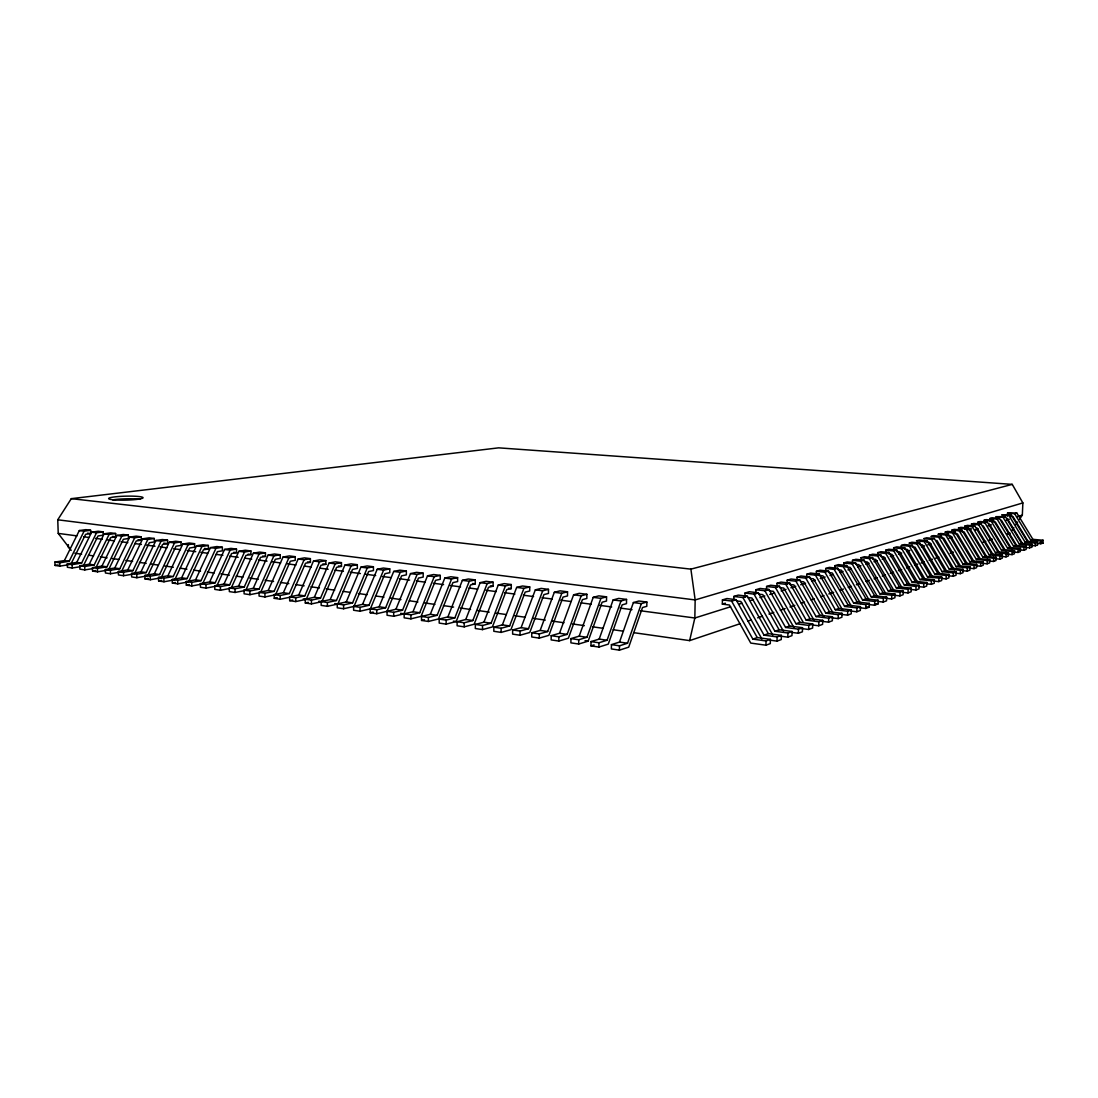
<?xml version="1.0" encoding="UTF-8"?>
<svg xmlns="http://www.w3.org/2000/svg" width="1098" height="1098" viewBox="0 0 1098 1098"><rect width="100%" height="100%" fill="white"/><g stroke="black" fill="none" stroke-linecap="round" stroke-linejoin="round"><path stroke-width="1.5" d="M493.112 586.208L493.112 582.201L486.098 581.309L480.169 582.654L465.772 619.505L457.111 621.729L457.125 625.778L464.193 626.848L474.144 624.24L488.486 587.293L493.112 586.208L490.312 585.838M493.839 627.178L493.826 631.295L501.127 632.393L510.941 629.689L525.16 592.11L529.716 590.985L529.73 586.936L522.497 586.003L516.664 587.403L502.376 624.872L493.839 627.178L501.127 628.262L509.65 625.942L523.911 588.35L529.73 586.936M501.127 632.393L501.127 628.262M511.27 588.583L511.284 584.548L504.16 583.628L498.272 585.014L483.93 622.168L475.324 624.433L475.324 628.523L482.516 629.593L492.398 626.944L506.686 589.681L511.27 588.583L508.429 588.212M512.642 629.964L512.629 634.109L520.04 635.234L529.771 632.489L543.949 594.581L548.465 593.442L548.478 589.351L541.136 588.404L535.344 589.832L521.111 627.631L512.642 629.964L520.054 631.062L528.509 628.715L542.714 590.793L548.478 589.351M520.04 635.234L520.054 631.062M531.761 632.791L531.734 636.977L539.269 638.116L548.918 635.33L563.027 597.092L567.501 595.926L567.529 591.808L560.062 590.848L554.325 592.302L540.161 630.417L531.761 632.791L539.296 633.917L547.669 631.528L561.805 593.263L567.529 591.808M539.269 638.116L539.296 633.917M551.182 635.673L551.155 639.901L558.813 641.054L568.38 638.212L582.407 599.632L586.84 598.465L586.881 594.306L579.291 593.332L573.609 594.8L559.513 633.258L551.182 635.673L558.841 636.813L567.144 634.383L581.213 595.789L586.881 594.306M558.813 641.054L558.841 636.813M570.933 638.611L570.905 642.865L578.687 644.032L588.157 641.15L602.116 602.226L606.508 601.031L606.549 596.845L598.835 595.857L593.208 597.353L579.181 636.154L570.933 638.611L578.728 639.763L586.95 637.293L600.935 598.355L606.549 596.845M578.687 644.032L578.728 639.763M590.971 645.871L591.012 641.589L599.179 639.091L607.07 640.244L620.988 600.963L626.546 599.426L626.491 603.639L622.154 604.861L608.265 644.128L598.89 647.065L590.971 645.871L594.114 644.897M598.89 647.065L598.932 642.769L607.07 640.244M611.435 644.622L611.38 648.932L619.437 650.153L628.715 647.161L642.508 607.537L646.804 606.302L646.859 602.047L638.899 601.018L633.381 602.569L619.519 642.069L611.435 644.622L619.492 645.816L627.534 643.25L641.369 603.612L646.859 602.047M619.437 650.153L619.492 645.816M722.347 604.133L722.429 599.906L726.931 598.547L736.017 599.673L757.249 637.554L770.398 639.365L770.288 643.606L765.951 645.199L750.758 643.085L729.484 605.025L722.347 604.133L725.339 603.2M733.78 600.606L733.862 596.434L738.254 595.102L747.271 596.2L768.312 633.615L781.364 635.371L781.254 639.571L777.013 641.136L770.316 640.203M744.938 597.161L745.034 593.03L749.316 591.726L758.265 592.81L779.113 629.758L792.07 631.487L791.96 635.632L787.815 637.156L779.498 636.03M755.836 593.785L755.932 589.722L760.118 588.446L769.012 589.489L789.668 625.997L802.514 627.685L802.405 631.789L798.37 633.271L791.768 632.393M766.5 590.504L766.596 586.469L770.686 585.234L779.498 586.25L799.989 622.319L812.74 623.98L812.616 628.029L808.663 629.483L800.483 628.399M765.951 645.199L766.047 640.944L770.398 639.365M776.904 587.293L777 583.299L781.007 582.091L789.764 583.093L810.063 618.737L822.718 620.343L822.594 624.35L818.737 625.778L812.245 624.94M777.013 641.136L777.11 636.922L781.364 635.371M787.088 584.15L787.184 580.211L791.095 579.017L799.783 580.005L819.918 615.223L832.462 616.802L832.353 620.768L828.578 622.154L822.128 621.331M787.815 637.156L787.925 632.997L792.07 631.487M797.066 579.771L797.134 577.177L800.964 576.011L809.583 576.972L829.539 611.792L842.001 613.343L841.891 617.254L838.199 618.613L831.79 617.803M798.37 633.271L798.479 629.154L802.514 627.685M806.81 576.779L806.879 574.213L810.612 573.074L819.177 574.021L838.968 608.443L851.334 609.953L851.211 613.823L847.601 615.154L841.246 614.372M808.663 629.483L808.773 625.407L812.74 623.98M816.294 575.132L816.404 571.317L820.055 570.205L828.565 571.125L848.178 605.149L860.448 606.631L860.324 610.474L856.797 611.764L850.497 610.996M818.737 625.778L818.847 621.756L822.718 620.343M825.641 570.987L825.723 568.476L829.306 567.391L837.747 568.297L857.195 601.937L869.369 603.392L869.245 607.18L865.8 608.457L859.542 607.702M828.578 622.154L828.688 618.174L832.462 616.802M834.768 568.188L834.837 565.703L838.35 564.633L846.723 565.525L866.02 598.794L878.112 600.222L877.988 603.969L874.598 605.218L868.394 604.476M838.199 618.613L838.309 614.674L842.001 613.343M843.703 565.443L843.772 562.986L847.203 561.943L855.52 562.807L874.653 595.72L886.662 597.106L886.525 600.826L883.217 602.047L878.592 601.498M847.601 615.154L847.711 611.257L851.334 609.953M852.446 562.752L852.515 560.323L855.877 559.294L864.14 560.145L883.121 592.7L895.021 594.073L894.897 597.751L891.658 598.945L885.537 598.232M856.797 611.764L856.92 607.921L860.448 606.631M861.01 560.131L861.093 557.715L864.387 556.713L872.581 557.551L891.398 589.75L903.215 591.095L903.091 594.732L899.921 595.898L893.841 595.198M865.8 608.457L865.924 604.641L869.369 603.392M869.369 558.745L869.479 555.163L872.704 554.174L880.843 554.998L899.509 586.867L911.244 588.171L911.12 591.781L908.005 592.92L902.927 592.344M874.598 605.218L874.722 601.443L878.112 600.222M877.618 555.025L877.7 552.651L880.87 551.69L888.955 552.5L907.456 584.026L919.108 585.316L918.985 588.885L915.938 590.01L910.887 589.434M883.217 602.047L883.341 598.314L886.662 597.106M885.688 552.541L885.757 550.208L888.858 549.261L896.888 550.043L915.252 581.254L926.822 582.516L926.685 586.044L923.706 587.142L918.697 586.593M891.658 598.945L891.782 595.24L895.021 594.073M893.58 550.125L893.662 547.792L896.695 546.873L904.67 547.641L922.883 578.536L934.371 579.771L934.247 583.271L931.31 584.342L926.341 583.807M901.28 548.89L901.403 545.445L904.381 544.539L912.301 545.294L930.377 575.86L941.782 577.081L941.645 580.54L938.776 581.597L933.835 581.062M899.921 595.898L900.044 592.247L903.215 591.095M908.005 592.92L908.142 589.297L911.244 588.171M915.938 590.01L916.061 586.428L919.108 585.316M923.706 587.142L923.83 583.601L926.822 582.516M931.31 584.342L931.447 580.828L934.371 579.771M938.776 581.597L938.914 578.124L941.782 577.081M946.092 578.907L946.229 575.462L949.043 574.432L948.905 577.877L946.092 578.907L941.178 578.385M953.256 576.272L953.393 572.854L956.152 571.852L956.015 575.256L953.256 576.272L948.398 575.75M960.297 573.678L960.434 570.301L963.138 569.313L963.001 572.689L960.297 573.678L955.466 573.17M964.717 529.305L964.84 526.134L967.365 525.366L974.804 526.011L991.672 554.023L1002.378 555.053L1002.241 558.237L999.825 559.129L995.186 558.676M967.201 571.138L967.338 567.79L969.987 566.829L969.85 570.164L967.201 571.138L962.397 570.644M973.967 568.654L974.104 565.333L976.712 564.386L976.575 567.693L973.967 568.654L969.205 568.16M980.61 566.197L980.747 562.917L983.314 561.984L983.177 565.264L980.61 566.197L975.875 565.731M987.129 563.809L987.267 560.543L989.778 559.637L989.641 562.876L987.129 563.809L982.435 563.329M989.737 521.591L989.861 518.517L992.208 517.803L999.455 518.407L1015.842 545.418L1026.259 546.379L1026.122 549.453L1023.871 550.29L1019.356 549.865M993.539 561.449L993.676 558.223L996.147 557.317L995.996 560.543L993.539 561.449L988.873 560.982M999.825 559.129L999.962 555.931L1002.378 555.053M1007.388 516.142L1007.511 513.15L1016.858 513.041L1032.889 539.338L1043.1 540.257L1042.963 543.263L1037.445 543.743M1006.001 556.864L1006.139 553.694L1008.513 552.829L1008.376 555.986L1006.001 556.864L1001.39 556.412M1012.054 554.627L1012.191 551.484L1014.538 550.633L1014.387 553.776L1012.054 554.627L1007.484 554.188M1018.011 552.445L1018.148 549.316L1020.454 548.492L1020.303 551.594L1018.011 552.445L1013.468 552.006M1019.507 519.285L1022.334 515.113L1022.869 502.925L1012.246 484.369L498.643 447.847L71.301 498.657L57.755 519.793L58.235 533.395L71.178 550.373M1023.871 550.29L1024.009 547.188L1026.259 546.379M1029.608 548.177L1029.759 545.102L1031.969 544.306L1031.832 547.353L1026.205 547.847M1035.263 546.09L1035.4 543.057L1037.583 542.261L1037.445 545.294L1031.873 545.775M1040.822 544.045L1040.959 541.039L1043.1 540.257M633.601 632.654L689.64 640.614L694.842 617.996L695.158 599.933L690.889 569.135L71.301 498.657M599.179 639.091L613.123 599.933L618.709 598.41L626.546 599.426M475.324 624.433L482.516 625.489L491.094 623.225L505.409 585.934L511.284 584.548M457.111 621.729L464.18 622.772L472.826 620.535L487.196 583.573L493.112 582.201M456.178 621.564L470.575 584.932L475.228 583.861L475.228 579.895L468.324 579.003L462.354 580.348L447.902 616.884L439.186 619.066L439.2 623.088L446.159 624.131L456.178 621.564L453.405 621.152M439.186 619.066L446.145 620.096L454.846 617.899L469.271 581.24L475.228 579.895M437.141 615.305L451.607 578.948L457.605 577.63L457.619 581.569L452.925 582.613L438.486 618.943L428.398 621.468L421.55 620.439L421.522 616.445L430.306 614.304L437.141 615.305L428.385 617.46L421.522 616.445M430.306 614.304L444.8 578.07L450.811 576.752L457.605 577.63M419.711 612.739L434.232 576.683L440.257 575.393L440.271 579.291L435.549 580.334L421.069 616.362L410.926 618.847L404.174 617.831L404.146 613.864L410.899 614.866L419.711 612.739L412.985 611.751L393.715 616.266L387.072 615.264L387.031 611.325L401.594 575.86L406.37 574.858L406.342 571.015L399.85 570.178L393.729 571.427L379.112 606.782L360.062 611.215L353.625 610.255L353.583 606.37L362.56 604.353L368.983 605.3L383.614 570.109L389.763 568.874L389.79 572.689L384.986 573.678L370.383 608.841M412.985 611.751L427.52 575.819L433.559 574.529L440.257 575.393M387.031 611.325L393.674 612.313L402.541 610.227L417.103 574.46L423.169 573.183L423.197 577.068L418.448 578.083L403.913 613.823L400.605 613.329M406.342 571.015L400.235 572.278L385.631 607.743L376.724 609.802L370.177 608.827L370.218 612.739L376.765 613.727L395.925 609.253L410.501 573.609L416.581 572.332L423.169 573.183M362.56 604.353L377.204 569.286L383.353 568.05L389.763 568.874M352.582 602.884L367.254 567.982L373.416 566.76L373.457 570.562L368.626 571.523L353.995 606.412L343.619 608.745L337.278 607.798L337.237 603.941L346.254 601.951L352.582 602.884L343.578 604.888L337.237 603.941M346.254 601.951L360.926 567.158L367.116 565.95L373.416 566.76M337.841 604.024L352.513 569.409L357.358 568.448L357.317 564.688L351.099 563.878L344.896 565.086L330.182 599.604L321.124 601.553L321.179 605.382L327.424 606.316L337.841 604.024L334.725 603.557M321.124 601.553L327.382 602.486L336.427 600.51L351.113 565.895L357.317 564.688M321.934 601.663L336.619 567.323L341.492 566.376L341.451 562.643L335.329 561.847L329.084 563.027L314.344 597.271L305.258 599.206L305.313 602.994L311.475 603.914L321.934 601.663L318.859 601.196M305.258 599.206L311.42 600.112L320.492 598.177L335.219 563.823L341.451 562.643M306.246 599.33L320.973 565.264L325.859 564.331L325.818 560.625L319.779 559.843L313.506 560.996L298.752 594.979L289.611 596.887L289.68 600.647L295.746 601.567L306.246 599.33L303.226 598.89M289.611 596.887L295.691 597.779L304.805 595.871L319.559 561.792L325.818 560.625M289.337 593.606L304.119 559.774L310.391 558.635L310.446 562.327L305.532 563.233L290.792 597.038L280.251 599.234L274.267 598.341L274.198 594.594L283.366 592.728L289.337 593.606L280.182 595.487L274.198 594.594M283.366 592.728L298.148 559.006L304.448 557.866L310.391 558.635M274.102 591.369L288.898 557.798L295.197 556.672L295.252 560.337L290.325 561.229L275.557 594.787L264.975 596.941L259.087 596.063L259.018 592.344L268.214 590.504L274.102 591.369L264.906 593.222L259.018 592.344M260.542 592.549L275.324 559.266L280.278 558.374L280.223 554.737L274.431 553.996L268.09 555.094L253.267 588.308L244.044 590.12L244.113 593.812L249.932 594.677L259.032 592.851M268.214 590.504L283.023 557.043L289.337 555.917L295.197 556.672M244.044 590.12L249.85 590.985L259.073 589.159L273.896 555.849L280.223 554.737M245.746 590.353L260.542 557.317L265.51 556.439L265.442 552.829L259.746 552.088L253.377 553.186L238.541 586.14L229.29 587.938L229.358 591.602L235.096 592.453L244.223 590.655M229.29 587.938L235.013 588.789L244.264 586.991L259.101 553.927L265.442 552.829M231.143 588.199L245.966 555.396L250.948 554.545L250.879 550.949L245.252 550.222L238.87 551.306L224.019 584.012L214.728 585.769L214.81 589.406L220.465 590.257L229.619 588.487M214.728 585.769L220.382 586.606L229.66 584.836L244.511 552.033L250.879 550.949M216.759 586.058L231.582 553.516L236.578 552.665L236.509 549.096L230.964 548.382L224.568 549.439L209.704 581.913L200.385 583.642L200.467 587.265L206.04 588.103L215.222 586.346M200.385 583.642L205.957 584.479L215.263 582.722L230.127 550.167L236.509 549.096M201.03 584.246L191.821 585.961L186.331 585.138L186.235 581.542L191.738 582.365L201.058 580.636L215.935 548.327L222.345 547.271L222.414 550.812L217.404 551.649L202.567 583.958M186.235 581.542L195.581 579.84L210.459 547.614L216.869 546.557L222.345 547.271M187.031 582.16L177.794 583.861L172.386 583.038L172.29 579.483L177.711 580.279L187.058 578.591L201.936 546.502L208.359 545.459L208.442 548.986L203.418 549.81L188.568 581.871M172.29 579.483L181.65 577.795L196.528 545.802L202.965 544.773L208.359 545.459M173.237 576.56L188.129 544.704L194.579 543.688L194.662 547.175L189.625 547.998L174.76 579.826L163.973 581.775L158.62 580.979L158.524 577.438L167.912 575.777L173.237 576.56L163.877 578.234L158.524 577.438M167.912 575.777L182.803 544.018L189.24 543.002L194.579 543.688M159.622 574.556L174.513 542.934L180.964 541.932L181.06 545.404L176.009 546.2L161.145 577.809L150.33 579.73L145.06 578.948L144.963 575.421L154.351 573.787L159.622 574.556L150.234 576.203L144.963 575.421M147.708 575.819L162.586 544.443L167.637 543.647L167.555 540.202L162.367 539.53L155.889 540.518L140.983 571.825L131.568 573.444L131.678 576.93L136.866 577.713L146.158 576.093M154.351 573.787L169.257 542.261L175.721 541.245L180.964 541.932M131.568 573.444L136.77 574.213L146.171 572.58L161.077 541.19L167.555 540.202M132.899 574.117L123.594 575.723L118.474 574.954L118.364 571.482L123.498 572.236L132.913 570.644L147.818 539.475L154.31 538.487L154.393 541.918L149.328 542.7L134.45 573.856M118.364 571.482L127.793 569.889L142.699 538.802L149.191 537.828L154.31 538.487M119.819 572.182L110.5 573.76L105.435 572.991L105.326 569.546L110.39 570.301L119.833 568.723L134.738 537.773L141.23 536.798L141.326 540.202L136.248 540.971L121.37 571.907M108.469 569.999L123.347 539.283L128.439 538.528L128.342 535.138L123.347 534.493L116.841 535.44L101.936 566.088L92.465 567.639L92.589 571.07L97.571 571.811L106.918 570.26M105.326 569.546L114.782 567.982L129.688 537.114L136.179 536.153L141.23 536.798M92.465 567.639L97.461 568.38L106.918 566.829L121.837 536.099L128.342 535.138M92.616 568.627L84.82 569.903L79.893 569.162L79.783 565.758L84.711 566.486L94.181 564.948L109.086 534.438L115.606 533.491L115.702 536.853L110.61 537.608L96.473 566.582M79.783 565.758L89.254 564.235L104.159 533.793L110.678 532.859L115.606 533.491M80.044 566.746L72.235 568.009L67.376 567.282L67.266 563.905L72.125 564.619L81.609 563.109L96.514 532.804L103.034 531.871L103.143 535.22L98.038 535.948L83.16 566.239M70.752 564.399L85.63 534.314L90.736 533.587L90.626 530.279L85.836 529.648L79.303 530.567L64.398 560.584L54.9 562.066L55.024 565.429L59.827 566.143L69.188 564.646M67.266 563.905L76.75 562.396L91.656 532.173L98.175 531.24L103.034 531.871M54.9 562.066L59.704 562.78L69.188 561.284L84.093 531.185L90.626 530.279M1011.985 530.416L1013.866 527.63M1015.746 524.858L1017.626 522.072M722.429 599.906L731.556 601.045L752.857 639.118L757.249 637.554M733.862 596.434L742.921 597.545L764.03 635.138L768.312 633.615M745.034 593.03L754.01 594.114L774.941 631.254L779.113 629.758M755.932 589.722L764.853 590.779L785.592 627.452L789.668 625.997M766.596 586.469L775.435 587.512L795.995 623.746L799.989 622.319M777 583.299L785.784 584.314L806.165 620.123L810.063 618.737M787.184 580.211L795.899 581.199L816.102 616.582L819.918 615.223M797.134 577.177L805.795 578.152L825.82 613.123L829.539 611.792M806.879 574.213L815.457 575.16L835.317 609.733L838.968 608.443M816.404 571.317L824.927 572.25L844.609 606.425L848.178 605.149M825.723 568.476L834.178 569.382L853.709 603.186L857.195 601.937M834.837 565.703L843.25 566.595L862.603 600.016L866.02 598.794M843.772 562.986L852.117 563.85L871.304 596.914L874.653 595.72M852.515 560.323L860.805 561.174L879.841 593.867L883.121 592.7M861.093 557.715L869.314 558.553L888.186 590.902L891.398 589.75M869.479 555.163L877.645 555.986L896.366 587.979L899.509 586.867M877.7 552.651L885.812 553.461L904.381 585.124L907.456 584.026M885.757 550.208L893.813 550.99L912.232 582.324L915.252 581.254M893.662 547.792L901.65 548.575L919.932 579.593L922.883 578.536M901.403 545.445L909.336 546.2L927.467 576.903L930.377 575.86M937.719 573.252L919.781 542.988L911.916 542.234L909.007 543.126L916.885 543.881L934.865 574.268L937.719 573.252L949.043 574.432M944.911 570.686L927.124 540.724L919.314 539.983L916.446 540.861L924.283 541.602L942.125 571.674L944.911 570.686L956.152 571.852M951.98 568.174L934.329 538.5L926.575 537.787L923.761 538.638L931.529 539.365L949.235 569.148L951.98 568.174L963.138 569.313M958.911 565.703L941.384 536.318L933.684 535.618L930.926 536.455L938.653 537.169L956.221 566.65L958.911 565.703L969.987 566.829M965.705 563.274L948.315 534.177L940.67 533.491L937.966 534.314L945.639 535.014L963.07 564.221L965.705 563.274L976.712 564.386M972.375 560.9L955.123 532.077L947.533 531.405L944.87 532.214L952.488 532.901L969.795 561.819L972.375 560.9L983.314 561.984M978.936 558.566L961.807 530.018L954.258 529.346L951.65 530.142L959.213 530.814L976.397 559.472L978.936 558.566L989.778 559.637M985.359 556.274L968.367 528.001L960.874 527.342L958.307 528.124L965.828 528.783L982.861 557.166L985.359 556.274L996.147 557.317M964.84 526.134L972.306 526.779L989.229 554.888L991.672 554.023M997.876 551.814L981.132 524.062L973.734 523.43L971.263 524.171L978.675 524.817L995.474 552.665L997.876 551.814L1008.513 552.829M1003.97 549.645L987.349 522.14L980.006 521.523L977.577 522.25L984.933 522.881L1001.609 550.482L1003.97 549.645L1014.538 550.633M1009.954 547.504L993.457 520.26L986.155 519.642L983.767 520.37L991.082 520.987L1007.635 548.341L1009.954 547.504L1020.454 548.492M989.861 518.517L997.135 519.121L1013.564 546.228L1015.842 545.418M1021.62 543.359L1005.356 516.582L995.845 516.691L1003.064 517.295L1019.383 544.155L1021.62 543.359L1031.969 544.306M1027.303 541.328L1011.148 514.797L1001.733 514.907L1008.897 515.497L1025.093 542.11L1027.303 541.328L1037.583 542.261M1007.511 513.15L1014.634 513.727L1030.72 540.106L1032.889 539.338M689.64 640.614L739.819 623.801M747.903 621.084L751.142 619.999M757.62 617.831L762.479 616.198M768.943 614.029L773.802 612.396M780.28 610.227L785.139 608.608M789.984 606.974L794.842 605.355M801.32 603.186L804.56 602.088M811.024 599.92L814.263 598.835M820.741 596.667L823.98 595.583M828.825 593.963L833.684 592.33M840.162 590.161L843.401 589.077M848.246 587.444L851.485 586.359M856.344 584.74L859.583 583.642M866.061 581.473L869.287 580.389M874.145 578.77L877.384 577.685M882.243 576.052L885.482 574.968M890.327 573.334L893.566 572.25M898.425 570.631L901.664 569.546M906.523 567.913L909.748 566.829M914.607 565.209L917.846 564.111M921.085 563.027L924.324 561.943M929.183 560.323L932.408 559.239M935.647 558.155L938.886 557.07M950.223 553.268L953.448 552.184M982.586 542.412L985.826 541.328M989.065 540.243L992.29 539.159M1006.866 534.273L1010.105 533.189M730.609 606.755L694.842 617.996L640.518 610.776M738.762 604.202L742.015 603.173M750.167 600.62L753.42 599.59M759.94 597.545L764.839 596.008M769.725 594.471L774.612 592.934M781.131 590.889L786.017 589.351M790.903 587.814L795.803 586.277M800.689 584.74L805.575 583.203M812.095 581.158L815.361 580.142M820.247 578.605L825.133 577.068M830.019 575.53L833.286 574.501M839.805 572.456L843.058 571.44M847.944 569.903L851.211 568.874M857.73 566.829L860.983 565.799M865.869 564.262L869.136 563.247M874.022 561.709L877.288 560.68M882.174 559.143L885.427 558.127M890.327 556.59L893.58 555.561M898.466 554.023L901.733 553.008M906.619 551.471L909.871 550.441M921.291 546.859L924.543 545.83M927.81 544.814L931.063 543.784M948.988 538.157L952.254 537.128M975.065 529.963L978.332 528.948M988.104 525.873L991.37 524.844M1006.029 520.232L1009.295 519.217M1017.434 516.65L1022.334 515.113M731.556 601.045L736.017 599.673M742.921 597.545L747.271 596.2M754.01 594.114L758.265 592.81M764.853 590.779L769.012 589.489M775.435 587.512L779.498 586.25M785.784 584.314L789.764 583.093M795.899 581.199L799.783 580.005M805.795 578.152L809.583 576.972M815.457 575.16L819.177 574.021M824.927 572.25L828.565 571.125M834.178 569.382L837.747 568.297M843.25 566.595L846.723 565.525M852.117 563.85L855.52 562.807M860.805 561.174L864.14 560.145M869.314 558.553L872.581 557.551M877.645 555.986L880.843 554.998M885.812 553.461L888.955 552.5M893.813 550.99L896.888 550.043M901.65 548.575L904.67 547.641M909.336 546.2L912.301 545.294M916.885 543.881L919.781 542.988M924.283 541.602L927.124 540.724M931.529 539.365L934.329 538.5M938.653 537.169L941.384 536.318M945.639 535.014L948.315 534.177M952.488 532.901L955.123 532.077M959.213 530.814L961.807 530.018M965.828 528.783L968.367 528.001M972.306 526.779L974.804 526.011M978.675 524.817L981.132 524.062M984.933 522.881L987.349 522.14M991.082 520.987L993.457 520.26M997.135 519.121L999.455 518.407M1003.064 517.295L1005.356 516.582M1008.897 515.497L1011.148 514.797M1014.634 513.727L1016.858 513.041M1022.869 502.925L695.158 599.933L57.755 519.793M690.889 569.135L1012.246 484.369M421.55 620.439L424.446 619.725M370.218 612.739L373.155 612.053M353.583 606.37L360.034 607.331L368.983 605.3M305.313 602.994L308.305 602.349M289.68 600.647L292.686 600.016M274.267 598.341L277.286 597.71M186.331 585.138L189.405 584.561M172.386 583.038L175.46 582.475M158.62 580.979L161.708 580.43M145.06 578.948L148.148 578.399M92.589 571.07L95.691 570.548M55.024 565.429L58.139 564.935M1010.174 516.362L1012.96 516.595L1028.126 541.506M992.578 521.825L995.419 522.072L1011.834 549.151M968.697 528.66L971.606 528.92M967.64 529.565L970.563 529.826L987.459 557.921M961.121 531.583L964.058 531.844L980.24 558.8M1030.72 540.106L1040.959 541.039M954.491 533.642L957.442 533.916L973.734 561.119M1039.6 542.961L1042.963 543.263M1025.093 542.11L1035.4 543.057M947.725 535.742L950.703 536.016L967.118 563.48M1019.383 544.155L1029.759 545.102M940.835 537.883L943.841 538.157L960.379 565.895M1013.564 546.228L1024.009 547.188M1007.635 548.341L1018.148 549.316M926.671 542.275L929.718 542.563L946.558 570.919M1001.609 550.482L1012.191 551.484M919.397 544.539L922.457 544.828L939.421 573.472M995.474 552.665L1006.139 553.694M911.958 546.845L915.046 547.147L933.012 577.507M989.229 554.888L999.962 555.931M904.395 549.192L907.497 549.494L924.736 578.715M982.861 557.166L993.676 558.223M896.668 551.594L899.797 551.896L918.052 582.901M976.397 559.472L987.267 560.543M969.795 561.819L980.747 562.917M888.79 554.037L891.947 554.353L909.501 584.246M963.07 564.221L974.104 565.333M880.761 556.521L883.931 556.851L902.474 588.501M956.221 566.65L967.338 567.79M872.553 559.074L875.751 559.404L893.594 589.928M949.235 569.148L960.434 570.301M864.195 561.668L867.406 561.998L885.4 592.865M942.125 571.674L953.393 572.854M855.644 564.317L858.883 564.66L877.892 597.339M934.865 574.268L946.229 575.462M845.295 566.856L850.195 567.378L869.355 600.414M927.467 576.903L938.914 578.124M838.021 569.793L841.315 570.15L860.64 603.557M919.932 579.593L931.447 580.828M828.921 572.607L832.229 572.978L851.719 606.755M912.232 582.324L923.83 583.601M817.955 575.311L822.965 575.86L842.619 610.035M904.381 585.124L916.061 586.428M896.366 587.979L908.142 589.297M810.132 578.44L813.494 578.824L833.313 613.384M888.186 590.902L900.044 592.247M800.415 581.46L803.805 581.844L823.802 616.802M879.841 593.867L891.782 595.24M789.805 584.465L793.909 584.932L814.071 620.301M871.304 596.914L883.341 598.314M779.649 587.608L783.78 588.089L803.269 622.388M862.603 600.016L874.722 601.443M769.259 590.834L773.417 591.328L793.936 627.548M874.886 603.612L877.988 603.969M853.709 603.186L865.924 604.641M866.13 606.81L869.245 607.18M758.636 594.128L762.822 594.636L783.519 631.295M844.609 606.425L856.92 607.921M747.752 597.504L751.965 598.012L772.855 635.124M835.317 609.733L847.711 611.257M736.607 600.949L740.862 601.484L761.943 639.063M825.82 613.123L838.309 614.674M816.102 616.582L828.688 618.174M806.165 620.123L818.847 621.756M79.303 530.567L84.093 531.185M91.656 532.173L96.514 532.804M104.159 533.793L109.086 534.438M116.841 535.44L121.837 536.099M129.688 537.114L134.738 537.773M142.699 538.802L147.818 539.475M155.889 540.518L161.077 541.19M169.257 542.261L174.513 542.934M182.803 544.018L188.129 544.704M196.528 545.802L201.936 546.502M210.459 547.614L215.935 548.327M224.568 549.439L230.127 550.167M238.87 551.306L244.511 552.033M253.377 553.186L259.101 553.927M268.09 555.094L273.896 555.849M283.023 557.043L288.898 557.798M298.148 559.006L304.119 559.774M313.506 560.996L319.559 561.792M329.084 563.027L335.219 563.823M344.896 565.086L351.113 565.895M360.926 567.158L367.254 567.982M377.204 569.286L383.614 570.109M393.729 571.427L400.235 572.278M410.501 573.609L417.103 574.46M427.52 575.819L434.232 576.683M444.8 578.07L451.607 578.948M462.354 580.348L469.271 581.24M480.169 582.654L487.196 583.573M498.272 585.014L505.409 585.934M516.664 587.403L523.911 588.35M535.344 589.832L542.714 590.793M554.325 592.302L561.805 593.263M573.609 594.8L581.213 595.789M593.208 597.353L600.935 598.355M613.123 599.933L620.988 600.963M633.381 602.569L641.369 603.612M795.995 623.746L808.773 625.407M87.538 533.175L90.736 533.587M112.421 536.428L115.702 536.853M137.964 539.763L141.326 540.202M163.753 543.139L167.637 543.647M204.393 548.451L208.442 548.986M233.805 552.294L236.578 552.665M248.134 554.174L250.948 554.545M262.655 556.068L265.51 556.439M307.481 561.929L310.446 562.327M322.839 563.947L325.859 564.331M338.431 565.978L341.492 566.376M472.469 583.505L475.228 583.861M785.592 627.452L798.479 629.154M58.235 533.395L76.915 535.879M83.695 536.771L88.787 537.457M95.581 538.363L102.375 539.255M107.467 539.942L114.261 540.834M121.041 541.739L127.835 542.645M134.629 543.551L141.422 544.443M146.514 545.13L154.996 546.255M160.088 546.928L166.882 547.833M173.676 548.739L180.47 549.631M187.25 550.537L195.746 551.663M200.838 552.349L207.632 553.241M216.114 554.38L222.908 555.272M229.688 556.178L238.184 557.304M244.978 558.209L251.758 559.115M258.552 560.021L267.047 561.147M272.139 561.819L280.621 562.945M287.415 563.85L295.897 564.976M304.393 566.101L311.173 567.007M319.669 568.133L328.151 569.272M334.945 570.164L343.427 571.289M350.221 572.195L360.405 573.554M365.497 574.227L375.694 575.585M382.475 576.491L390.97 577.617M399.452 578.742L409.636 580.101M416.43 580.993L424.912 582.118M433.408 583.258L443.592 584.603M450.386 585.509L460.57 586.867M469.052 587.993L477.548 589.118M486.03 590.244L496.214 591.602M504.709 592.728L514.893 594.087M523.375 595.212L533.559 596.557M542.055 597.696L552.239 599.041M560.721 600.167L570.919 601.526M581.103 602.884L591.287 604.229M599.769 605.369L611.655 606.947M620.137 608.072L632.023 609.651M774.941 631.254L787.925 632.997M764.03 635.138L777.11 636.922M752.857 639.118L766.047 640.944M74.856 553.227L81.65 554.188M88.444 555.163L93.55 555.89M100.33 556.851L107.124 557.811M112.229 558.539L119.023 559.5M125.817 560.474L132.597 561.435M139.391 562.396L146.185 563.37M151.291 564.097L158.085 565.058M164.865 566.019L173.36 567.227M180.154 568.201L186.948 569.162M193.742 570.123L200.536 571.097M207.33 572.058L214.124 573.019M220.918 573.993L229.4 575.201M236.194 576.162L242.987 577.123M249.781 578.097L258.277 579.305M265.071 580.266L273.567 581.473M280.361 582.434L288.843 583.642M295.637 584.603L304.132 585.81M310.926 586.785L319.422 587.993M326.202 588.953L334.698 590.161M343.194 591.369L349.988 592.33M358.483 593.538L366.965 594.745M375.461 595.953L383.957 597.161M390.751 598.122L400.935 599.577M409.43 600.784L417.913 601.992M424.706 602.953L434.904 604.408M443.386 605.616L453.584 607.057M460.378 608.031L470.562 609.472M477.356 610.433L489.241 612.135M496.035 613.096L506.233 614.537M514.715 615.745L524.913 617.2M533.395 618.407L545.294 620.096M552.088 621.056L563.974 622.744M572.456 623.952L584.356 625.64M592.838 626.848L603.035 628.303M613.219 629.744L623.403 631.199M64.398 560.584L69.188 561.284M76.75 562.396L81.609 563.109M89.254 564.235L94.181 564.948M101.936 566.088L106.918 566.829M114.782 567.982L119.833 568.723M127.793 569.889L132.913 570.644M140.983 571.825L146.171 572.58M181.65 577.795L187.058 578.591M195.581 579.84L201.058 580.636M209.704 581.913L215.263 582.722M224.019 584.012L229.66 584.836M238.541 586.14L244.264 586.991M253.267 588.308L259.073 589.159M298.752 594.979L304.805 595.871M314.344 597.271L320.492 598.177M330.182 599.604L336.427 600.51M379.112 606.782L385.631 607.743M395.925 609.253L402.541 610.227M447.902 616.884L454.846 617.899M465.772 619.505L472.826 620.535M483.93 622.168L491.094 623.225M502.376 624.872L509.65 625.942M521.111 627.631L528.509 628.715M540.161 630.417L547.669 631.528M559.513 633.258L567.144 634.383M579.181 636.154L586.95 637.293M619.519 642.069L627.534 643.25M585.056 640.683L588.157 641.15M591.012 641.589L598.932 642.769M1007.209 518.393L1022.54 543.592M1001.362 520.205L1016.803 545.651M989.367 523.952L1005.892 551.292M983.204 525.873L999.853 553.461M976.945 527.836L993.717 555.67M936.841 540.34L954.395 569.821M59.704 562.78L59.827 566.143M72.125 564.619L72.235 568.009M68.35 544.594L68.46 547.737M97.461 568.38L97.571 571.811M84.711 566.486L84.82 569.903M110.39 570.301L110.5 573.76M136.77 574.213L136.866 577.713M123.498 572.236L123.594 575.723M150.234 576.203L150.33 579.73M177.711 580.279L177.794 583.861M163.877 578.234L163.973 581.775M191.738 582.365L191.821 585.961M220.382 586.606L220.465 590.257M205.957 584.479L206.04 588.103M235.013 588.789L235.096 592.453M249.85 590.985L249.932 594.677M280.182 595.487L280.251 599.234M264.906 593.222L264.975 596.941M295.691 597.779L295.746 601.567M311.42 600.112L311.475 603.914M327.382 602.486L327.424 606.316M360.034 607.331L360.062 611.215M343.578 604.888L343.619 608.745M376.724 609.802L376.765 613.727M393.674 612.313L393.715 616.266M410.899 614.866L410.926 618.847M428.385 617.46L428.398 621.468M446.145 620.096L446.159 624.131M464.18 622.772L464.193 626.848M482.516 625.489L482.516 629.593M112.723 499.865A17.197 2.004 -1.4 0 1 139.83 499.288M115.153 499.947A17.197 1.976 -1.4 0 0 142.877 498.025A17.197 1.976 -1.4 0 0 119.6 496.447A17.197 1.976 -1.4 0 0 115.153 499.947"/></g></svg>
